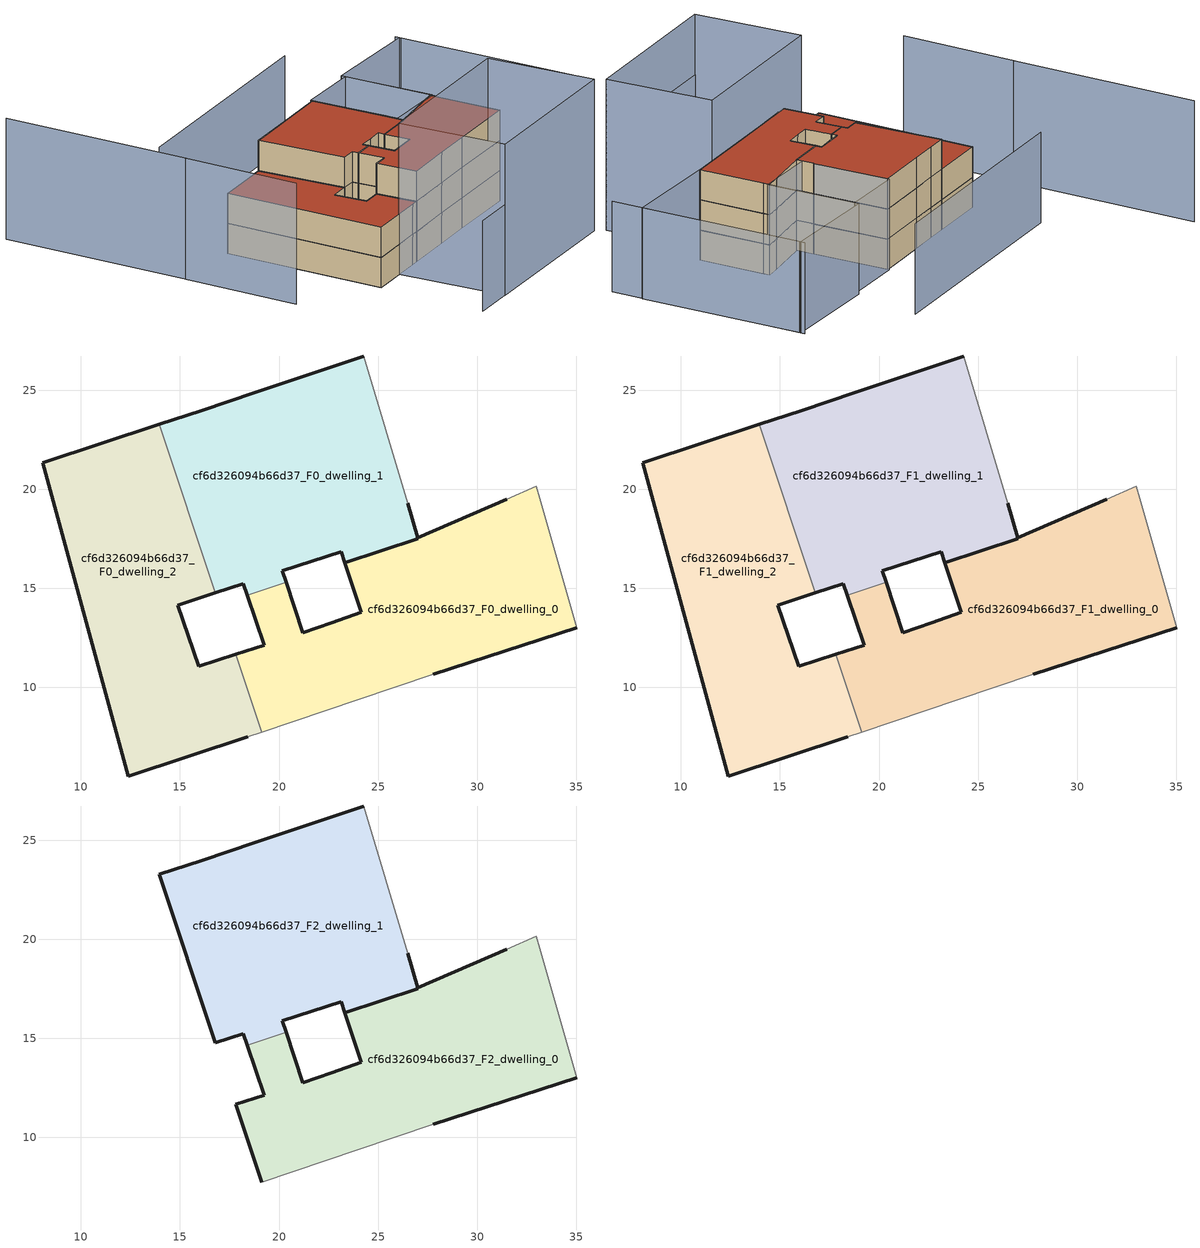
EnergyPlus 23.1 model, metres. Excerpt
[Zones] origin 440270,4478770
cf6d326094b66d37_F0_dwelling_0
 floor ground (EU_floor_Construction): 35.02,13.02 33.16,19.56 32.99,20.14 31.49,19.51 27,17.55 26.51,19.29 26.51,19.3 26.5,19.3 26.5,19.29 27.01,17.51 23.32,16.29 24.14,13.79 22.67,13.28 21.2,12.77 20.36,15.31 18.39,14.65 19.24,12.14 17.81,11.68 19.12,7.75 23.97,9.38 27.8,10.66 z0
 wall outside (EU_wall_Construction): 17.81,11.68 19.24,12.14 18.39,14.65 / 20.36,15.31 21.2,12.77 22.67,13.28 24.14,13.79 23.32,16.29 27.01,17.51 / 26.51,19.29 27,17.55 31.49,19.51 / 35.02,13.02 27.8,10.66 z0:3
 wall to cf6d326094b66d37_F0_dwelling_1 (EU_wall_Construction): 18.39,14.65 20.36,15.31 / 27.01,17.51 26.5,19.29 26.5,19.3 26.51,19.3 z0:3
 wall adiabatic (EU_wall_Construction): 26.51,19.3 26.51,19.29 / 31.49,19.51 32.99,20.14 33.16,19.56 35.02,13.02 / 27.8,10.66 23.97,9.38 19.12,7.75 z0:3
 wall to cf6d326094b66d37_F0_dwelling_2 (EU_wall_Construction): 19.12,7.75 17.81,11.68 z0:3
cf6d326094b66d37_F0_dwelling_1
 floor ground (EU_floor_Construction): 27.01,17.51 26.5,19.29 26.5,19.3 26.51,19.3 24.27,26.73 18.82,24.89 16.07,23.96 13.96,23.27 16.79,14.77 18.19,15.23 18.39,14.65 20.36,15.31 20.17,15.89 21.65,16.37 23.13,16.86 23.32,16.29 z0
 wall outside (EU_wall_Construction): 18.39,14.65 18.19,15.23 16.79,14.77 / 13.96,23.27 16.07,23.96 18.82,24.89 24.27,26.73 / 27.01,17.51 23.32,16.29 23.13,16.86 21.65,16.37 20.17,15.89 20.36,15.31 z0:3
 wall to cf6d326094b66d37_F0_dwelling_2 (EU_wall_Construction): 16.79,14.77 13.96,23.27 z0:3
 wall adiabatic (EU_wall_Construction): 24.27,26.73 26.51,19.3 z0:3
cf6d326094b66d37_F0_dwelling_2
 floor ground (EU_floor_Construction): 18.43,7.52 19.12,7.75 17.81,11.68 15.95,11.08 14.9,14.16 16.79,14.77 13.96,23.27 8.08,21.34 12.39,5.53 z0
 wall outside (EU_wall_Construction): 16.79,14.77 14.9,14.16 15.95,11.08 17.81,11.68 / 18.43,7.52 12.39,5.53 8.08,21.34 13.96,23.27 z0:3
 wall adiabatic (EU_wall_Construction): 19.12,7.75 18.43,7.52 z0:3
cf6d326094b66d37_F1_dwelling_0
 floor to cf6d326094b66d37_F0_dwelling_0 (EU_floor_Construction): 35.02,13.02 33.16,19.56 32.99,20.14 31.49,19.51 27,17.55 26.51,19.29 26.51,19.3 26.5,19.3 26.5,19.29 27.01,17.51 23.32,16.29 24.14,13.79 22.67,13.28 21.2,12.77 20.36,15.31 18.39,14.65 19.24,12.14 17.81,11.68 19.12,7.75 23.97,9.38 27.8,10.66 z3
 wall outside (EU_wall_Construction): 17.81,11.68 19.24,12.14 18.39,14.65 / 20.36,15.31 21.2,12.77 22.67,13.28 24.14,13.79 23.32,16.29 27.01,17.51 / 26.51,19.29 27,17.55 31.49,19.51 / 35.02,13.02 27.8,10.66 z3:6
 wall to cf6d326094b66d37_F1_dwelling_1 (EU_wall_Construction): 18.39,14.65 20.36,15.31 / 27.01,17.51 26.5,19.29 26.5,19.3 26.51,19.3 z3:6
 wall adiabatic (EU_wall_Construction): 26.51,19.3 26.51,19.29 / 31.49,19.51 32.99,20.14 33.16,19.56 35.02,13.02 / 27.8,10.66 23.97,9.38 19.12,7.75 z3:6
 wall to cf6d326094b66d37_F1_dwelling_2 (EU_wall_Construction): 19.12,7.75 17.81,11.68 z3:6
cf6d326094b66d37_F1_dwelling_1
 floor to cf6d326094b66d37_F0_dwelling_1 (EU_floor_Construction): 27.01,17.51 26.5,19.29 26.5,19.3 26.51,19.3 24.27,26.73 18.82,24.89 16.07,23.96 13.96,23.27 16.79,14.77 18.19,15.23 18.39,14.65 20.36,15.31 20.17,15.89 21.65,16.37 23.13,16.86 23.32,16.29 z3
 wall outside (EU_wall_Construction): 18.39,14.65 18.19,15.23 16.79,14.77 / 13.96,23.27 16.07,23.96 18.82,24.89 24.27,26.73 / 27.01,17.51 23.32,16.29 23.13,16.86 21.65,16.37 20.17,15.89 20.36,15.31 z3:6
 wall to cf6d326094b66d37_F1_dwelling_2 (EU_wall_Construction): 16.79,14.77 13.96,23.27 z3:6
 wall adiabatic (EU_wall_Construction): 24.27,26.73 26.51,19.3 z3:6
cf6d326094b66d37_F1_dwelling_2
 floor to cf6d326094b66d37_F0_dwelling_2 (EU_floor_Construction): 18.43,7.52 19.12,7.75 17.81,11.68 15.95,11.08 14.9,14.16 16.79,14.77 13.96,23.27 8.08,21.34 12.39,5.53 z3
 wall outside (EU_wall_Construction): 16.79,14.77 14.9,14.16 15.95,11.08 17.81,11.68 / 18.43,7.52 12.39,5.53 8.08,21.34 13.96,23.27 z3:6
 wall adiabatic (EU_wall_Construction): 19.12,7.75 18.43,7.52 z3:6
 roof outside (EU_roof_Construction): 13.96,23.27 16.79,14.77 14.9,14.16 15.95,11.08 17.81,11.68 19.12,7.75 18.43,7.52 12.39,5.53 8.08,21.34 z6
cf6d326094b66d37_F2_dwelling_0
 floor to cf6d326094b66d37_F1_dwelling_0 (EU_floor_Construction): 35.02,13.02 33.16,19.56 32.99,20.14 31.49,19.51 27,17.55 26.51,19.29 26.51,19.3 26.5,19.3 26.5,19.29 27.01,17.51 23.32,16.29 24.14,13.79 22.67,13.28 21.2,12.77 20.36,15.31 18.39,14.65 19.24,12.14 17.81,11.68 19.12,7.75 23.97,9.38 27.8,10.66 z6
 wall outside (EU_wall_Construction): 20.36,15.31 21.2,12.77 22.67,13.28 24.14,13.79 23.32,16.29 27.01,17.51 / 26.51,19.29 27,17.55 31.49,19.51 / 35.02,13.02 27.8,10.66 / 19.12,7.75 17.81,11.68 19.24,12.14 18.39,14.65 z6:9
 wall to cf6d326094b66d37_F2_dwelling_1 (EU_wall_Construction): 18.39,14.65 20.36,15.31 / 27.01,17.51 26.5,19.29 26.5,19.3 26.51,19.3 z6:9
 wall adiabatic (EU_wall_Construction): 26.51,19.3 26.51,19.29 / 31.49,19.51 32.99,20.14 33.16,19.56 35.02,13.02 / 27.8,10.66 23.97,9.38 19.12,7.75 z6:9
 roof outside (EU_roof_Construction): 33.16,19.56 35.02,13.02 27.8,10.66 23.97,9.38 19.12,7.75 17.81,11.68 19.24,12.14 18.39,14.65 20.36,15.31 21.2,12.77 22.67,13.28 24.14,13.79 23.32,16.29 27.01,17.51 26.5,19.29 26.5,19.3 26.51,19.3 26.51,19.29 27,17.55 31.49,19.51 32.99,20.14 z9
cf6d326094b66d37_F2_dwelling_1
 floor to cf6d326094b66d37_F1_dwelling_1 (EU_floor_Construction): 27.01,17.51 26.5,19.29 26.5,19.3 26.51,19.3 24.27,26.73 18.82,24.89 16.07,23.96 13.96,23.27 16.79,14.77 18.19,15.23 18.39,14.65 20.36,15.31 20.17,15.89 21.65,16.37 23.13,16.86 23.32,16.29 z6
 wall outside (EU_wall_Construction): 18.39,14.65 18.19,15.23 16.79,14.77 13.96,23.27 16.07,23.96 18.82,24.89 24.27,26.73 / 27.01,17.51 23.32,16.29 23.13,16.86 21.65,16.37 20.17,15.89 20.36,15.31 z6:9
 wall adiabatic (EU_wall_Construction): 24.27,26.73 26.51,19.3 z6:9
 roof outside (EU_roof_Construction): 24.27,26.73 26.51,19.3 26.5,19.3 26.5,19.29 27.01,17.51 23.32,16.29 23.13,16.86 21.65,16.37 20.17,15.89 20.36,15.31 18.39,14.65 18.19,15.23 16.79,14.77 13.96,23.27 16.07,23.96 18.82,24.89 z9
shading: 0.98,19.52 4.04,8.14 / -4.01,38.02 1.05,19.53 z0:12; 15.1,-5.09 32.26,0.57 / 46.15,12.89 40.56,32.51 / 30.09,36.27 6.26,28.38 / 35.02,13.02 30.38,29.14 / 30.38,29.14 40.68,32.1 / 40.68,32.1 45.32,15.98 / 45.32,15.98 35.02,13.02 / 26.86,18.12 24.22,26.88 / 24.22,26.88 30.49,28.77 / 30.49,28.77 33.13,20.01 / 33.13,20.01 26.86,18.12 z0:9; 36.11,1.82 19.28,-3.74 / 19.28,-3.74 15.83,6.71 / 15.83,6.71 32.66,12.27 / 32.66,12.27 36.11,1.82 z0:15
[Building]
EU S2 Campaign: North Axis=0; Terrain=City; Solar Distribution=FullExterior
[Site:Location]
Madrid: Latitude=40.5; Longitude=-3.5; Time Zone=1; Elevation=609
[SizingPeriod:WeatherFileDays]
AnnualSizingPeriod: Begin Month=1; Begin Day of Month=1; End Month=12; End Day of Month=31; Day of Week for Start Day=Monday; Use Weather File Daylight Saving Period=No; Use Weather File Rain and Snow Indicators=No
[MATERIAL]
EU_InternalMass_Material: Roughness=MediumRough; Thickness=0.1; Conductivity=1; Density=1800; Specific Heat=900; Thermal Absorptance=0.9; Solar Absorptance=0.7; Visible Absorptance=0.7
[MATERIAL:NOMASS] Roughness=MediumRough; Thermal Absorptance=0.9; Solar Absorptance=0.7; Visible Absorptance=0.7
Name | Thermal Resistance
EU_wall_NoMass | 0.609216
EU_roof_NoMass | 0.513268
EU_floor_NoMass | 0.568163
[CONSTRUCTION]
EU_wall_Construction: EU_wall_NoMass
EU_roof_Construction: EU_roof_NoMass
EU_floor_Construction: EU_floor_NoMass
EU_InternalMass_Construction: EU_InternalMass_Material
[ZONE] Type=1; Multiplier=1; Ceiling Height=autocalculate; Floor Area=autocalculate; Part of Total Floor Area=Yes
Name | Volume
cf6d326094b66d37_F0_dwelling_0; cf6d326094b66d37_F1_dwelling_0; cf6d326094b66d37_F2_dwelling_0 | 313.088
cf6d326094b66d37_F0_dwelling_1; cf6d326094b66d37_F1_dwelling_1; cf6d326094b66d37_F2_dwelling_1 | 300.139
cf6d326094b66d37_F0_dwelling_2; cf6d326094b66d37_F1_dwelling_2 | 306.644
[INTERNALMASS] Construction=EU_InternalMass_Construction
Name | Zone or ZoneList | Surface Area
cf6d326094b66d37_F0_dwelling_0_EU_InternalMass | cf6d326094b66d37_F0_dwelling_0 | 104.363
cf6d326094b66d37_F0_dwelling_1_EU_InternalMass | cf6d326094b66d37_F0_dwelling_1 | 100.05
cf6d326094b66d37_F0_dwelling_2_EU_InternalMass | cf6d326094b66d37_F0_dwelling_2 | 102.215
cf6d326094b66d37_F1_dwelling_0_EU_InternalMass | cf6d326094b66d37_F1_dwelling_0 | 104.363
cf6d326094b66d37_F1_dwelling_1_EU_InternalMass | cf6d326094b66d37_F1_dwelling_1 | 100.05
cf6d326094b66d37_F1_dwelling_2_EU_InternalMass | cf6d326094b66d37_F1_dwelling_2 | 102.215
cf6d326094b66d37_F2_dwelling_0_EU_InternalMass | cf6d326094b66d37_F2_dwelling_0 | 155.402
cf6d326094b66d37_F2_dwelling_1_EU_InternalMass | cf6d326094b66d37_F2_dwelling_1 | 151.223
[OTHEREQUIPMENT] Fuel Type=Electricity; Design Level Calculation Method=Watts/Area; Power per Zone Floor Area=1; Fraction Latent=0; Fraction Radiant=0; Fraction Lost=0; Carbon Dioxide Generation Rate=0; EndUse Subcategory=EU_Step8_InternalGains
Name | Zone or ZoneList or Space or SpaceList | Schedule
EU_Step8_InternalGain_cf6d326094b66d37_F0_dwelling_0_f000 | cf6d326094b66d37_F0_dwelling_0 | EU_Step8_GainSchedule_cf6d326094b66d37_F0_dwelling_0_f000
EU_Step8_InternalGain_cf6d326094b66d37_F0_dwelling_1_f000 | cf6d326094b66d37_F0_dwelling_1 | EU_Step8_GainSchedule_cf6d326094b66d37_F0_dwelling_1_f000
EU_Step8_InternalGain_cf6d326094b66d37_F0_dwelling_2_f000 | cf6d326094b66d37_F0_dwelling_2 | EU_Step8_GainSchedule_cf6d326094b66d37_F0_dwelling_2_f000
EU_Step8_InternalGain_cf6d326094b66d37_F1_dwelling_0_f000 | cf6d326094b66d37_F1_dwelling_0 | EU_Step8_GainSchedule_cf6d326094b66d37_F1_dwelling_0_f000
EU_Step8_InternalGain_cf6d326094b66d37_F1_dwelling_1_f000 | cf6d326094b66d37_F1_dwelling_1 | EU_Step8_GainSchedule_cf6d326094b66d37_F1_dwelling_1_f000
EU_Step8_InternalGain_cf6d326094b66d37_F1_dwelling_2_f000 | cf6d326094b66d37_F1_dwelling_2 | EU_Step8_GainSchedule_cf6d326094b66d37_F1_dwelling_2_f000
EU_Step8_InternalGain_cf6d326094b66d37_F2_dwelling_0_f000 | cf6d326094b66d37_F2_dwelling_0 | EU_Step8_GainSchedule_cf6d326094b66d37_F2_dwelling_0_f000
EU_Step8_InternalGain_cf6d326094b66d37_F2_dwelling_1_f000 | cf6d326094b66d37_F2_dwelling_1 | EU_Step8_GainSchedule_cf6d326094b66d37_F2_dwelling_1_f000
[ZONEVENTILATION:DESIGNFLOWRATE] Schedule=EU_AlwaysOn; Design Flow Rate Calculation Method=AirChanges/Hour; Air Changes per Hour=0.752966; Ventilation Type=Natural; Fan Pressure Rise=0; Fan Total Efficiency=1; Constant Term Coefficient=1; Temperature Term Coefficient=0; Velocity Term Coefficient=0; Velocity Squared Term Coefficient=0; Minimum Indoor Temperature=-100; Maximum Indoor Temperature=100; Delta Temperature=-100; Minimum Outdoor Temperature=-100; Maximum Outdoor Temperature=100; Maximum Wind Speed=40
Name | Zone or ZoneList or Space or SpaceList
EU_ConstantAir_cf6d326094b66d37_F0_dwelling_0 | cf6d326094b66d37_F0_dwelling_0
EU_ConstantAir_cf6d326094b66d37_F0_dwelling_1 | cf6d326094b66d37_F0_dwelling_1
EU_ConstantAir_cf6d326094b66d37_F0_dwelling_2 | cf6d326094b66d37_F0_dwelling_2
EU_ConstantAir_cf6d326094b66d37_F1_dwelling_0 | cf6d326094b66d37_F1_dwelling_0
EU_ConstantAir_cf6d326094b66d37_F1_dwelling_1 | cf6d326094b66d37_F1_dwelling_1
EU_ConstantAir_cf6d326094b66d37_F1_dwelling_2 | cf6d326094b66d37_F1_dwelling_2
EU_ConstantAir_cf6d326094b66d37_F2_dwelling_0 | cf6d326094b66d37_F2_dwelling_0
EU_ConstantAir_cf6d326094b66d37_F2_dwelling_1 | cf6d326094b66d37_F2_dwelling_1
[HVACTEMPLATE:THERMOSTAT] Constant Heating Setpoint=20; Constant Cooling Setpoint=50
EU_HeatOnly_cf6d326094b66d37_F0_dwelling_0; EU_HeatOnly_cf6d326094b66d37_F0_dwelling_1; EU_HeatOnly_cf6d326094b66d37_F0_dwelling_2; EU_HeatOnly_cf6d326094b66d37_F1_dwelling_0; EU_HeatOnly_cf6d326094b66d37_F1_dwelling_1; EU_HeatOnly_cf6d326094b66d37_F1_dwelling_2; EU_HeatOnly_cf6d326094b66d37_F2_dwelling_0; EU_HeatOnly_cf6d326094b66d37_F2_dwelling_1
[HVACTEMPLATE:ZONE:IDEALLOADSAIRSYSTEM] System Availability Schedule=EU_AlwaysOn; Maximum Heating Supply Air Temperature=50; Minimum Cooling Supply Air Temperature=13; Maximum Heating Supply Air Humidity Ratio=0.0156; Minimum Cooling Supply Air Humidity Ratio=0.0077; Heating Limit=NoLimit; Cooling Limit=NoLimit; Heating Availability Schedule=EU_AlwaysOn; Cooling Availability Schedule=EU_CoolingOff; Dehumidification Control Type=ConstantSensibleHeatRatio; Cooling Sensible Heat Ratio=0.7; Dehumidification Setpoint=60; Humidification Control Type=None; Humidification Setpoint=30; Outdoor Air Method=None; Outdoor Air Flow Rate per Person=0.00944; Outdoor Air Flow Rate per Zone Floor Area=0; Outdoor Air Flow Rate per Zone=0; Demand Controlled Ventilation Type=None; Outdoor Air Economizer Type=NoEconomizer; Heat Recovery Type=None; Sensible Heat Recovery Effectiveness=0.7; Latent Heat Recovery Effectiveness=0.65
Name | Template Thermostat
cf6d326094b66d37_F0_dwelling_0 | EU_HeatOnly_cf6d326094b66d37_F0_dwelling_0
cf6d326094b66d37_F0_dwelling_1 | EU_HeatOnly_cf6d326094b66d37_F0_dwelling_1
cf6d326094b66d37_F0_dwelling_2 | EU_HeatOnly_cf6d326094b66d37_F0_dwelling_2
cf6d326094b66d37_F1_dwelling_0 | EU_HeatOnly_cf6d326094b66d37_F1_dwelling_0
cf6d326094b66d37_F1_dwelling_1 | EU_HeatOnly_cf6d326094b66d37_F1_dwelling_1
cf6d326094b66d37_F1_dwelling_2 | EU_HeatOnly_cf6d326094b66d37_F1_dwelling_2
cf6d326094b66d37_F2_dwelling_0 | EU_HeatOnly_cf6d326094b66d37_F2_dwelling_0
cf6d326094b66d37_F2_dwelling_1 | EU_HeatOnly_cf6d326094b66d37_F2_dwelling_1
[SIZING:ZONE] Zone Cooling Design Supply Air Temperature Input Method=SupplyAirTemperature; Zone Cooling Design Supply Air Temperature=13; Zone Heating Design Supply Air Temperature Input Method=SupplyAirTemperature; Zone Heating Design Supply Air Temperature=50; Zone Cooling Design Supply Air Humidity Ratio=0.008; Zone Heating Design Supply Air Humidity Ratio=0.008; Cooling Design Air Flow Method=DesignDay; Cooling Design Air Flow Rate=0; Cooling Minimum Air Flow per Zone Floor Area=0.000762; Cooling Minimum Air Flow=0; Cooling Minimum Air Flow Fraction=0.2; Heating Design Air Flow Method=DesignDay; Heating Design Air Flow Rate=0; Heating Maximum Air Flow per Zone Floor Area=0.002032; Heating Maximum Air Flow=0.141576; Heating Maximum Air Flow Fraction=0.3; Account for Dedicated Outdoor Air System=No; Dedicated Outdoor Air System Control Strategy=NeutralSupplyAir; Dedicated Outdoor Air Low Setpoint Temperature for Design=autosize; Dedicated Outdoor Air High Setpoint Temperature for Design=autosize; Zone Load Sizing Method=Sensible Load Only No Latent Load; Zone Latent Cooling Design Supply Air Humidity Ratio Input Method=HumidityRatioDifference; Zone Cooling Design Supply Air Humidity Ratio Difference=0.005; Zone Latent Heating Design Supply Air Humidity Ratio Input Method=HumidityRatioDifference; Zone Humidification Design Supply Air Humidity Ratio Difference=0.005
cf6d326094b66d37_F0_dwelling_0; cf6d326094b66d37_F0_dwelling_1; cf6d326094b66d37_F0_dwelling_2; cf6d326094b66d37_F1_dwelling_0; cf6d326094b66d37_F1_dwelling_1; cf6d326094b66d37_F1_dwelling_2; cf6d326094b66d37_F2_dwelling_0; cf6d326094b66d37_F2_dwelling_1
[SCHEDULE:CONSTANT]
Name | Hourly Value
EU_AlwaysOn | 1
EU_CoolingOff | 0
[SCHEDULE:FILE] Column Number=1; Rows to Skip at Top=0; Number of Hours of Data=8760; Column Separator=Comma; Interpolate to Timestep=No; Minutes per Item=60; Adjust Schedule for Daylight Savings=Yes
Name | File
EU_Step8_GainSchedule_cf6d326094b66d37_F0_dwelling_0_f000 | ../../schedules/cf6d326094b66d37/cf6d326094b66d37_F0_dwelling_0_f000_gain.csv
EU_Step8_GainSchedule_cf6d326094b66d37_F0_dwelling_1_f000 | ../../schedules/cf6d326094b66d37/cf6d326094b66d37_F0_dwelling_1_f000_gain.csv
EU_Step8_GainSchedule_cf6d326094b66d37_F0_dwelling_2_f000 | ../../schedules/cf6d326094b66d37/cf6d326094b66d37_F0_dwelling_2_f000_gain.csv
EU_Step8_GainSchedule_cf6d326094b66d37_F1_dwelling_0_f000 | ../../schedules/cf6d326094b66d37/cf6d326094b66d37_F1_dwelling_0_f000_gain.csv
EU_Step8_GainSchedule_cf6d326094b66d37_F1_dwelling_1_f000 | ../../schedules/cf6d326094b66d37/cf6d326094b66d37_F1_dwelling_1_f000_gain.csv
EU_Step8_GainSchedule_cf6d326094b66d37_F1_dwelling_2_f000 | ../../schedules/cf6d326094b66d37/cf6d326094b66d37_F1_dwelling_2_f000_gain.csv
EU_Step8_GainSchedule_cf6d326094b66d37_F2_dwelling_0_f000 | ../../schedules/cf6d326094b66d37/cf6d326094b66d37_F2_dwelling_0_f000_gain.csv
EU_Step8_GainSchedule_cf6d326094b66d37_F2_dwelling_1_f000 | ../../schedules/cf6d326094b66d37/cf6d326094b66d37_F2_dwelling_1_f000_gain.csv
